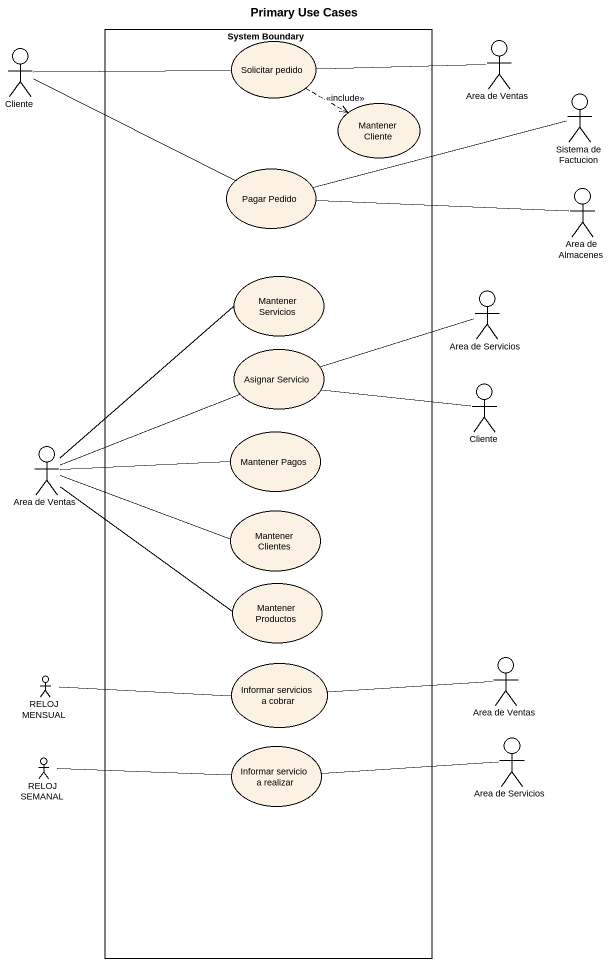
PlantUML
@startuml
title Primary Use Cases
rectangle "System Boundary" as System_Boundary {
  usecase "Solicitar pedido" as Solicitar_pedido
  usecase "Mantener Cliente" as Mantener_Cliente
  usecase "Pagar Pedido" as Pagar_Pedido
  usecase "Mantener Servicios" as Mantener_Servicios
  usecase "Asignar Servicio" as Asignar_Servicio
  usecase "Mantener Pagos" as Mantener_Pagos
  usecase "Mantener Clientes" as Mantener_Clientes
  usecase "Mantener Productos" as Mantener_Productos
  usecase "Informar servicios a cobrar" as Informar_servicios_a_cobrar
  usecase "Informar servicio a realizar" as Informar_servicio_a_realizar
}
actor Cliente
actor "Area de Ventas" as Area_de_Ventas
actor "Sistema de Factucion" as Sistema_de_Factucion
actor "Area de Almacenes" as Area_de_Almacenes
actor "Area de Servicios" as Area_de_Servicios
actor "Cliente" as Cliente_2
actor "Area de Ventas" as Area_de_Ventas_2
actor "Area de Ventas" as Area_de_Ventas_3
actor "RELOJ MENSUAL" as RELOJ_MENSUAL
actor "RELOJ SEMANAL" as RELOJ_SEMANAL
actor "Area de Servicios" as Area_de_Servicios_2
Cliente -right- Solicitar_pedido
Cliente -right- Pagar_Pedido
Solicitar_pedido -right- Area_de_Ventas
Solicitar_pedido .right.> Mantener_Cliente : <<include>>
Sistema_de_Factucion -left- Pagar_Pedido
Area_de_Almacenes -left- Pagar_Pedido
Asignar_Servicio -right- Area_de_Servicios
Asignar_Servicio -right- Cliente_2
Area_de_Ventas_2 -up- Mantener_Servicios
Area_de_Ventas_2 -right- Asignar_Servicio
Area_de_Ventas_2 -right- Mantener_Pagos
Area_de_Ventas_2 -right- Mantener_Clientes
Area_de_Ventas_2 -right- Mantener_Productos
Area_de_Ventas_3 -left- Informar_servicios_a_cobrar
RELOJ_MENSUAL -right- Informar_servicios_a_cobrar
RELOJ_SEMANAL -right- Informar_servicio_a_realizar
Area_de_Servicios_2 -left- Informar_servicio_a_realizar
@enduml
